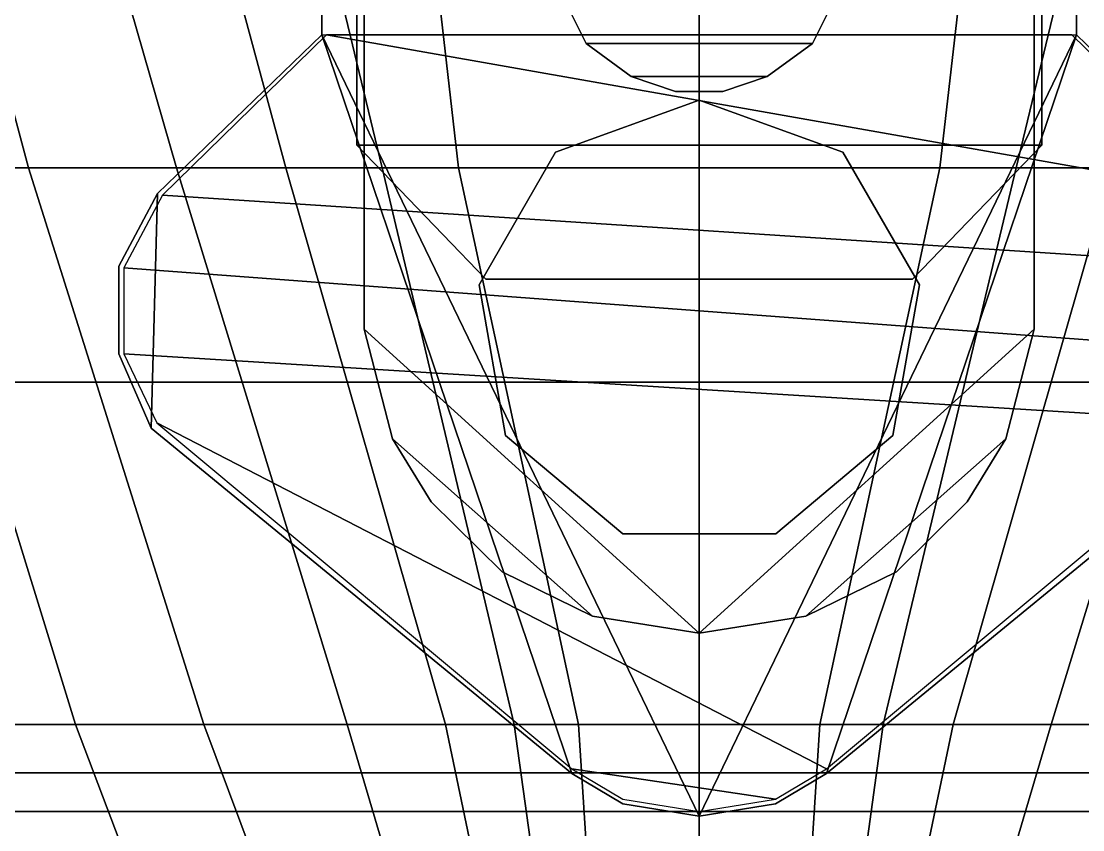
# Model space of a CAD drawing. Extents: x -14 to 14, y -80 to 101.
# Drawn here: x -7.19 to 4.06, y -39.89 to -31.32 of the extents above; entities that cross this region are included whole.
import ezdxf

# ---------------------------------------------------------------- set-up
doc = ezdxf.new("R2010")
doc.units = 0
doc.layers.get('0').update_dxf_attribs({"linetype": 'CONTINUOUS'})
for name, color, linetype in [('CITADELLE', 3, 'CONTINUOUS'), ('PLATFORMS', 6, 'CONTINUOUS'), ('SUPERSTRUCTURE', 4, 'CONTINUOUS')]:
    doc.layers.add(name, color=color, linetype=linetype)

msp = doc.modelspace()

# ---------------------------------------------------------------- linework, layer by layer
for points in [[(-9.79, -27.03, -8.17), (-8.67, -27.03, -8.63), (-7.11, -32.88, -8.63), (-8.43, -32.88, -8.17)], [(-8.67, -27.03, -8.63), (-7.22, -27.03, -9), (-5.54, -32.88, -9), (-7.11, -32.88, -8.63)], [(-7.22, -27.03, -9), (-5.96, -27.03, -9.21), (-4.38, -32.88, -9.21), (-5.54, -32.88, -9)], [(-5.96, -27.03, -9.21), (-4.77, -27.03, -9.34), (-3.36, -32.88, -9.34), (-4.38, -32.88, -9.21)], [(-4.77, -27.03, -9.34), (-3.22, -27.03, -9.44), (-2.55, -32.88, -9.44), (-3.36, -32.88, -9.34)], [(-3.22, -27.03, -9.44), (0, -27.03, -9.55), (0, -32.88, -9.55), (-2.55, -32.88, -9.44)], [(2.55, -32.88, -9.44), (0, -32.88, -9.55), (0, -27.03, -9.55), (3.22, -27.03, -9.44)], [(3.36, -32.88, -9.34), (2.55, -32.88, -9.44), (3.22, -27.03, -9.44), (4.77, -27.03, -9.34)], [(4.38, -32.88, -9.21), (3.36, -32.88, -9.34), (4.77, -27.03, -9.34), (5.96, -27.03, -9.21)], [(-9.53, -32.88, -7.56), (-8.43, -32.88, -8.17), (-6.61, -38.78, -8.17), (-7.92, -38.78, -7.56)], [(-8.43, -32.88, -8.17), (-7.11, -32.88, -8.63), (-5.25, -38.78, -8.63), (-6.61, -38.78, -8.17)], [(-7.11, -32.88, -8.63), (-5.54, -32.88, -9), (-3.73, -38.78, -9), (-5.25, -38.78, -8.63)], [(-5.54, -32.88, -9), (-4.38, -32.88, -9.21), (-2.69, -38.78, -9.21), (-3.73, -38.78, -9)], [(-4.38, -32.88, -9.21), (-3.36, -32.88, -9.34), (-1.96, -38.78, -9.34), (-2.69, -38.78, -9.21)], [(-3.36, -32.88, -9.34), (-2.55, -32.88, -9.44), (-1.28, -38.78, -9.44), (-1.96, -38.78, -9.34)], [(-2.55, -32.88, -9.44), (0, -32.88, -9.55), (0, -38.78, -9.55), (-1.28, -38.78, -9.44)], [(1.28, -38.78, -9.44), (0, -38.78, -9.55), (0, -32.88, -9.55), (2.55, -32.88, -9.44)], [(1.95, -38.78, -9.34), (1.28, -38.78, -9.44), (2.55, -32.88, -9.44), (3.36, -32.88, -9.34)], [(2.69, -38.78, -9.21), (1.95, -38.78, -9.34), (3.36, -32.88, -9.34), (4.38, -32.88, -9.21)], [(3.73, -38.78, -9), (2.69, -38.78, -9.21), (4.38, -32.88, -9.21), (5.54, -32.88, -9)], [(5.25, -38.78, -8.63), (3.73, -38.78, -9), (5.54, -32.88, -9), (7.11, -32.88, -8.63)], [(-9.15, -38.78, -6.76), (-7.92, -38.78, -7.56), (-5.83, -44.67, -7.56), (-7.69, -44.67, -6.58)], [(-7.92, -38.78, -7.56), (-6.61, -38.78, -8.17), (-4.38, -44.67, -8.17), (-5.83, -44.67, -7.56)], [(-6.61, -38.78, -8.17), (-5.25, -38.78, -8.63), (-3.05, -44.67, -8.63), (-4.38, -44.67, -8.17)], [(-5.25, -38.78, -8.63), (-3.73, -38.78, -9), (-1.99, -44.67, -9), (-3.05, -44.67, -8.63)], [(-3.73, -38.78, -9), (-2.69, -38.78, -9.21), (-1.46, -44.67, -9.21), (-1.99, -44.67, -9)], [(-2.69, -38.78, -9.21), (-1.96, -38.78, -9.34), (-1.14, -44.67, -9.34), (-1.46, -44.67, -9.21)], [(-1.96, -38.78, -9.34), (-1.28, -38.78, -9.44), (-0.9, -44.67, -9.44), (-1.14, -44.67, -9.34)], [(-1.28, -38.78, -9.44), (0, -38.78, -9.55), (0, -44.67, -9.55), (-0.9, -44.67, -9.44)], [(0.9, -44.67, -9.44), (0, -44.67, -9.55), (0, -38.78, -9.55), (1.28, -38.78, -9.44)], [(1.14, -44.67, -9.34), (0.9, -44.67, -9.44), (1.28, -38.78, -9.44), (1.95, -38.78, -9.34)], [(1.46, -44.67, -9.21), (1.14, -44.67, -9.34), (1.95, -38.78, -9.34), (2.69, -38.78, -9.21)], [(1.99, -44.67, -9), (1.46, -44.67, -9.21), (2.69, -38.78, -9.21), (3.73, -38.78, -9)], [(3.05, -44.67, -8.63), (1.99, -44.67, -9), (3.73, -38.78, -9), (5.25, -38.78, -8.63)], [(4.38, -44.67, -8.17), (3.05, -44.67, -8.63), (5.25, -38.78, -8.63), (6.61, -38.78, -8.17)]]:
    msp.add_3dface(points)
at = {"layer": 'CITADELLE'}
for points in [[(11.83, -24.43, 4.59), (-11.83, -24.43, 4.59), (-11.47, -35.15, 4.59), (11.47, -35.15, 4.59)], [(11.47, -35.15, 4.59), (-11.47, -35.15, 4.59), (-12.13, -39.29, 4.59), (12.13, -39.29, 4.59)], [(12.13, -39.29, 4.59), (-12.13, -39.29, 4.59), (-12.13, -39.7, 4.59), (12.13, -39.7, 4.59)], [(12.13, -39.7, 4.59), (-12.13, -39.7, 4.59), (-11.23, -40.04, 4.59), (11.23, -40.04, 4.59)]]:
    msp.add_3dface(points, dxfattribs=at)
at = {"layer": 'PLATFORMS'}
for points in [[(0, -18.15, 12.48), (0, -39.75, 12.48), (-4, -31.47, 12.48), (-4, -18.15, 12.48)], [(-4, -18.15, 12.63), (-4, -31.47, 12.63), (4, -31.47, 12.63), (4, -18.15, 12.63)], [(4, -31.47, 12.48), (0, -39.75, 12.48), (0, -18.15, 12.48), (4, -18.15, 12.48)], [(-4, -21.36, 12.48), (-4, -31.47, 12.48), (-4, -31.47, 12.63), (-4, -21.36, 12.63)], [(4, -21.36, 12.63), (4, -31.47, 12.63), (4, -31.47, 12.48), (4, -21.36, 12.48)], [(-3.63, -32.64, 7.4), (3.63, -32.64, 7.4), (3.63, -24.81, 7.4), (-3.63, -24.81, 7.4)], [(-3.63, -24.81, 7.25), (-3.63, -32.64, 7.25), (-3.63, -32.64, 7.4), (-3.63, -24.81, 7.4)], [(3.63, -24.81, 7.25), (3.63, -32.64, 7.25), (-3.63, -32.64, 7.25), (-3.63, -24.81, 7.25)], [(3.63, -24.81, 7.4), (3.63, -32.64, 7.4), (3.63, -32.64, 7.25), (3.63, -24.81, 7.25)], [(0, -27.07, 10.37), (0, -37.81, 10.37), (-3.55, -34.59, 10.37), (-3.55, -27.07, 10.37)], [(-3.55, -34.59, 10.52), (0, -37.81, 10.52), (0, -27.07, 10.52), (-3.55, -27.07, 10.52)], [(-3.55, -27.07, 10.37), (-3.55, -34.59, 10.37), (-3.55, -34.59, 10.52), (-3.55, -27.07, 10.52)], [(0, -27.07, 10.52), (0, -37.81, 10.52), (3.55, -34.59, 10.52), (3.55, -27.07, 10.52)], [(3.55, -34.59, 10.37), (0, -37.81, 10.37), (0, -27.07, 10.37), (3.55, -27.07, 10.37)], [(3.55, -27.07, 10.52), (3.55, -34.59, 10.52), (3.55, -34.59, 10.37), (3.55, -27.07, 10.37)], [(-1.39, -31.18, 16.94), (-1.2, -31.56, 16.94), (1.2, -31.56, 16.94), (1.39, -31.18, 16.94)], [(1.2, -31.56, 16.79), (-1.2, -31.56, 16.79), (-1.39, -31.18, 16.79), (1.39, -31.18, 16.79)], [(-1.39, -31.18, 16.79), (-1.2, -31.56, 16.79), (-1.2, -31.56, 16.94), (-1.39, -31.18, 16.94)], [(1.39, -31.18, 16.94), (1.2, -31.56, 16.94), (1.2, -31.56, 16.79), (1.39, -31.18, 16.79)], [(-4, -31.47, 12.48), (-1.35, -39.3, 12.48), (-5.81, -35.64, 12.48), (-5.74, -33.15, 12.48)], [(-5.74, -33.15, 12.63), (-4, -31.47, 12.63), (-4, -31.47, 12.48), (-5.74, -33.15, 12.48)], [(-3.95, -31.47, 13.63), (-5.69, -33.17, 13.63), (6.1, -33.94, 13.63), (5.69, -33.17, 13.63)], [(0, -39.75, 12.48), (-0.81, -39.62, 12.48), (-1.35, -39.3, 12.48), (-4, -31.47, 12.48)], [(-3.95, -31.47, 13.63), (-3.95, -31.47, 13.63), (5.69, -33.17, 13.63), (3.95, -31.47, 13.63)], [(1.35, -39.3, 12.48), (0.81, -39.62, 12.48), (0, -39.75, 12.48), (4, -31.47, 12.48)], [(5.81, -35.64, 12.48), (1.35, -39.3, 12.48), (4, -31.47, 12.48), (5.74, -33.15, 12.48)], [(5.74, -33.15, 12.48), (4, -31.47, 12.48), (4, -31.47, 12.63), (5.74, -33.15, 12.63)], [(0.72, -31.91, 16.79), (-0.72, -31.91, 16.79), (-1.2, -31.56, 16.79), (1.2, -31.56, 16.79)], [(-1.2, -31.56, 16.94), (-0.72, -31.91, 16.94), (0.72, -31.91, 16.94), (1.2, -31.56, 16.94)], [(-1.2, -31.56, 16.79), (-0.72, -31.91, 16.79), (-0.72, -31.91, 16.94), (-1.2, -31.56, 16.94)], [(1.2, -31.56, 16.94), (0.72, -31.91, 16.94), (0.72, -31.91, 16.79), (1.2, -31.56, 16.79)], [(-0.72, -31.91, 16.94), (-0.25, -32.07, 16.94), (0.25, -32.07, 16.94), (0.72, -31.91, 16.94)], [(0.25, -32.07, 16.79), (-0.25, -32.07, 16.79), (-0.72, -31.91, 16.79), (0.72, -31.91, 16.79)], [(-0.72, -31.91, 16.79), (-0.25, -32.07, 16.79), (-0.25, -32.07, 16.94), (-0.72, -31.91, 16.94)], [(0.72, -31.91, 16.94), (0.25, -32.07, 16.94), (0.25, -32.07, 16.79), (0.72, -31.91, 16.79)], [(0.25, -32.07, 16.94), (-0.25, -32.07, 16.94), (-0.25, -32.07, 16.79), (0.25, -32.07, 16.79)], [(-2.26, -34.06, 7.4), (2.26, -34.06, 7.4), (3.63, -32.64, 7.4), (-3.63, -32.64, 7.4)], [(-3.63, -32.64, 7.25), (-2.26, -34.06, 7.25), (-2.26, -34.06, 7.4), (-3.63, -32.64, 7.4)], [(3.63, -32.64, 7.25), (2.26, -34.06, 7.25), (-2.26, -34.06, 7.25), (-3.63, -32.64, 7.25)], [(3.63, -32.64, 7.4), (2.26, -34.06, 7.4), (2.26, -34.06, 7.25), (3.63, -32.64, 7.25)], [(-5.74, -33.15, 12.48), (-5.81, -35.64, 12.48), (-6.15, -34.85, 12.48), (-6.15, -33.92, 12.48)], [(-6.15, -33.92, 12.63), (-5.74, -33.15, 12.63), (-5.74, -33.15, 12.48), (-6.15, -33.92, 12.48)], [(-5.69, -33.17, 13.63), (-6.1, -33.94, 13.63), (6.1, -34.85, 13.63), (6.1, -33.94, 13.63)], [(-6.15, -33.92, 12.48), (-6.15, -34.85, 12.48), (-6.15, -34.85, 12.63), (-6.15, -33.92, 12.63)], [(-6.1, -33.94, 13.63), (-6.1, -34.85, 13.63), (5.75, -35.58, 13.63), (6.1, -34.85, 13.63)], [(-2.26, -34.06, 7.25), (2.26, -34.06, 7.25), (2.26, -34.06, 7.4), (-2.26, -34.06, 7.4)], [(0, -37.81, 10.37), (-1.13, -37.63, 10.37), (-3.25, -35.75, 10.37), (-3.55, -34.59, 10.37)], [(-3.25, -35.75, 10.52), (-1.13, -37.63, 10.52), (0, -37.81, 10.52), (-3.55, -34.59, 10.52)], [(-3.55, -34.59, 10.37), (-3.25, -35.75, 10.37), (-3.25, -35.75, 10.52), (-3.55, -34.59, 10.52)], [(0, -37.81, 10.52), (1.13, -37.63, 10.52), (3.25, -35.75, 10.52), (3.55, -34.59, 10.52)], [(3.25, -35.75, 10.37), (1.13, -37.63, 10.37), (0, -37.81, 10.37), (3.55, -34.59, 10.37)], [(3.55, -34.59, 10.52), (3.25, -35.75, 10.52), (3.25, -35.75, 10.37), (3.55, -34.59, 10.37)], [(-6.15, -34.85, 12.48), (-5.81, -35.64, 12.48), (-5.81, -35.64, 12.63), (-6.15, -34.85, 12.63)], [(-6.1, -34.85, 13.63), (-5.75, -35.58, 13.63), (1.35, -39.25, 13.63), (5.75, -35.58, 13.63)], [(-5.81, -35.64, 12.48), (-1.35, -39.3, 12.48), (-1.35, -39.3, 12.63), (-5.81, -35.64, 12.63)], [(-5.75, -35.58, 13.63), (-1.35, -39.25, 13.63), (0.81, -39.57, 13.63), (1.35, -39.25, 13.63)], [(5.81, -35.64, 12.63), (1.35, -39.3, 12.63), (1.35, -39.3, 12.48), (5.81, -35.64, 12.48)], [(-1.13, -37.63, 10.37), (-2.09, -37.16, 10.37), (-2.84, -36.42, 10.37), (-3.25, -35.75, 10.37)], [(-2.84, -36.42, 10.52), (-2.09, -37.16, 10.52), (-1.13, -37.63, 10.52), (-3.25, -35.75, 10.52)], [(-3.25, -35.75, 10.37), (-2.84, -36.42, 10.37), (-2.84, -36.42, 10.52), (-3.25, -35.75, 10.52)], [(2.84, -36.42, 10.37), (2.09, -37.16, 10.37), (1.13, -37.63, 10.37), (3.25, -35.75, 10.37)], [(1.13, -37.63, 10.52), (2.09, -37.16, 10.52), (2.84, -36.42, 10.52), (3.25, -35.75, 10.52)], [(3.25, -35.75, 10.52), (2.84, -36.42, 10.52), (2.84, -36.42, 10.37), (3.25, -35.75, 10.37)], [(-2.84, -36.42, 10.37), (-2.09, -37.16, 10.37), (-2.09, -37.16, 10.52), (-2.84, -36.42, 10.52)], [(2.84, -36.42, 10.52), (2.09, -37.16, 10.52), (2.09, -37.16, 10.37), (2.84, -36.42, 10.37)], [(-1.13, -37.63, 10.52), (-2.09, -37.16, 10.52), (-2.09, -37.16, 10.37), (-1.13, -37.63, 10.37)], [(1.13, -37.63, 10.37), (2.09, -37.16, 10.37), (2.09, -37.16, 10.52), (1.13, -37.63, 10.52)], [(0, -37.81, 10.52), (-1.13, -37.63, 10.52), (-1.13, -37.63, 10.37), (0, -37.81, 10.37)], [(0, -37.81, 10.37), (1.13, -37.63, 10.37), (1.13, -37.63, 10.52), (0, -37.81, 10.52)], [(-1.35, -39.25, 13.63), (-0.81, -39.57, 13.63), (0, -39.7, 13.63), (0.81, -39.57, 13.63)], [(-1.35, -39.3, 12.48), (-0.81, -39.62, 12.48), (-0.81, -39.62, 12.63), (-1.35, -39.3, 12.63)], [(1.35, -39.3, 12.63), (0.81, -39.62, 12.63), (0.81, -39.62, 12.48), (1.35, -39.3, 12.48)], [(0, -39.75, 12.63), (-0.81, -39.62, 12.63), (-0.81, -39.62, 12.48), (0, -39.75, 12.48)], [(0, -39.75, 12.48), (0.81, -39.62, 12.48), (0.81, -39.62, 12.63), (0, -39.75, 12.63)]]:
    msp.add_3dface(points, dxfattribs=at)
at = {"layer": 'SUPERSTRUCTURE'}
for points in [[(-1.523, -32.714, 12.48), (0, -32.16, 12.48), (0, -32.16, 4.59), (-1.523, -32.714, 4.59)], [(0, -32.16, 12.48), (1.523, -32.714, 12.48), (1.523, -32.714, 4.59), (0, -32.16, 4.59)], [(-2.334, -34.118, 12.48), (-1.523, -32.714, 12.48), (-1.523, -32.714, 4.59), (-2.334, -34.118, 4.59)], [(1.523, -32.714, 12.48), (2.334, -34.118, 12.48), (2.334, -34.118, 4.59), (1.523, -32.714, 4.59)], [(-2.052, -35.715, 12.48), (-2.334, -34.118, 12.48), (-2.334, -34.118, 4.59), (-2.052, -35.715, 4.59)], [(2.334, -34.118, 12.48), (2.052, -35.715, 12.48), (2.052, -35.715, 4.59), (2.334, -34.118, 4.59)], [(-0.811, -36.757, 12.48), (-2.052, -35.715, 12.48), (-2.052, -35.715, 4.59), (-0.811, -36.757, 4.59)], [(2.052, -35.715, 12.48), (0.811, -36.757, 12.48), (0.811, -36.757, 4.59), (2.052, -35.715, 4.59)], [(0.811, -36.757, 12.48), (-0.811, -36.757, 12.48), (-0.811, -36.757, 4.59), (0.811, -36.757, 4.59)]]:
    msp.add_3dface(points, dxfattribs=at)

doc.saveas('drawing.dxf')
